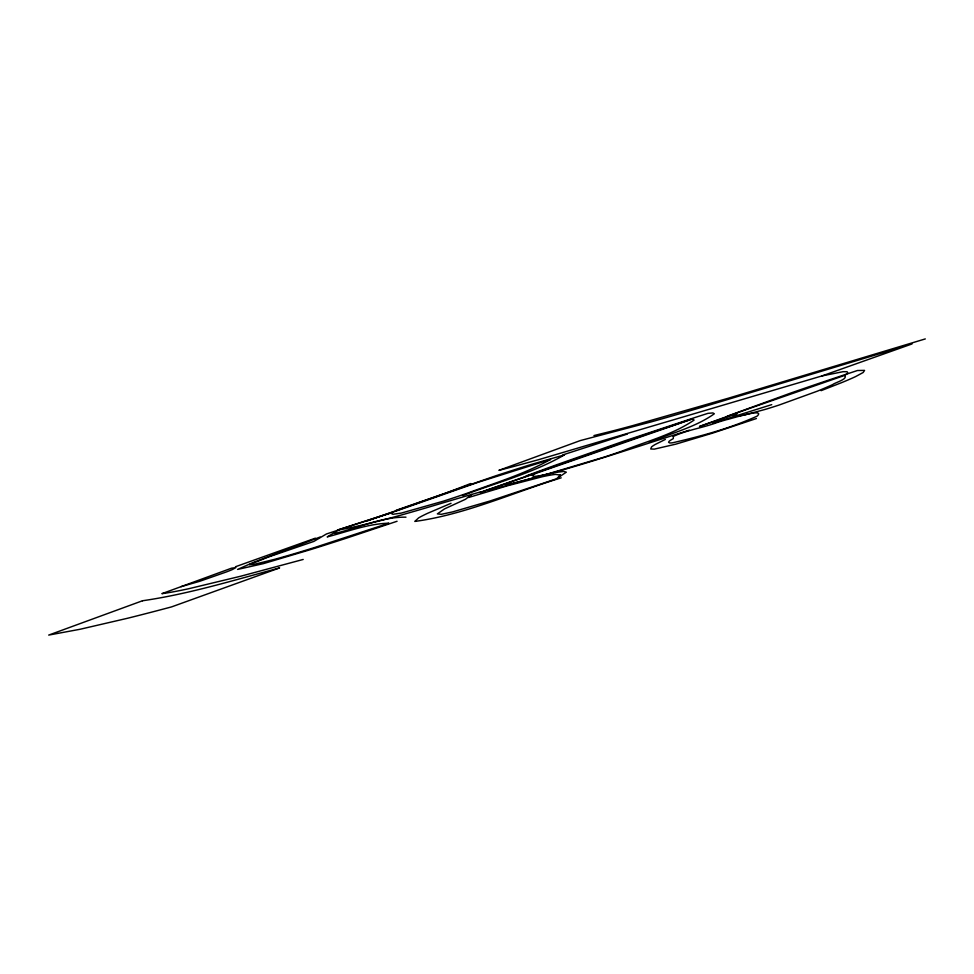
<?xml version="1.0" encoding="UTF-8"?>
<svg xmlns="http://www.w3.org/2000/svg" width="974" height="974" viewBox="0 0 974 974"><rect width="100%" height="100%" fill="white"/><g stroke="black" fill="none" stroke-linecap="round" stroke-linejoin="round"><path stroke-width="1.46" d="M559.259 476.943L566.308 472.183L563.849 471.428L556.799 472.28A175.941 9.728 -18.9 0 0 539.486 476.091L489.386 490.36M665.352 439.432L655.344 444.4A175.953 10.057 -18 0 0 651.557 446.896L650.705 448.977L654.284 449.136L675.81 444.156L712.688 433.101L756.433 418.528M451.035 503.315L427.537 513.335A154.428 8.364 -18.5 0 0 418.625 517.888L414.827 521.431C465 514.649 512.811 492.674 561.207 477.844M470.649 483.542L460.751 487.414A140.962 5.71 -18.8 0 1 443.584 493.915L367.393 520.834M320.142 537.015L252.96 562.595L237.595 569.425L263.382 563.642L310.828 549.543A177.816 8.023 -18.8 0 0 346.306 538.22L397.075 521.26M727.213 416.215L790.364 393.192A248.017 14.573 -17.8 0 1 827.267 380.542L857.461 370.51L864.583 370.388L863.159 372.506L855.61 376.585A126.79 6.733 -18.2 0 1 841.646 382.636L821.094 390.671M315.369 538.172L235.465 566.746M396.138 510.291L496.192 475.653A178.425 8.632 -18.7 0 1 530.891 464.561L564.518 454.846C533.034 473.096 496.716 482.58 462.747 495.535M649.402 442.33C670.989 433.174 695.18 427.464 714.344 413.767L712.895 412.939L707.976 413.341L695.826 417.237L624.31 440.978L557.055 464.61A292.407 16.802 -18.3 0 0 526.07 475.982M822.056 375.903L912.029 343.944L706.527 405.89A414.839 14.476 -18.1 0 1 651.423 421.827L580.297 440.577L498.907 470.357L504.946 468.786A502.036 17.276 -18.1 0 0 538.999 459.558L822.056 375.903L843.058 371.691L847.124 371.703L847.757 372.908A185.644 9.472 -18.3 0 1 844.604 375.416L749.895 408.301A1214.14 100.383 -16.4 0 0 722.732 418.041L699.478 426.478L737.355 413.426L733.714 415.74A93.711 5.077 -18 0 0 733.812 416.519L743.941 415.143L765.369 409.36A35.332 1.96 -18.1 0 0 778.944 405.099L817.393 391.158A150.617 7.999 -18.3 0 0 832.673 384.584C835.156 382.465 848.488 379.154 844.604 375.416M531.122 475.008L690.091 419.733M771.725 404.636L712.469 423.288M562.96 454.846L627.402 434.039M689.312 430.204C628.571 449.27 568.292 470.43 506.176 484.723M334.825 533.472C358.225 527.945 381.857 516.768 405.975 517.17M480.73 491.858C433.941 505.031 387.628 520.749 339.816 529.807M925.3 338.915L728.442 398.183L632.759 425.601A400.18 13.843 -18.1 0 1 611.721 431.178L593.957 435.573M303.194 559.453L240.907 576.17L188.7 588.734A613.778 25.58 -18.3 0 1 161.879 593.665L231.556 568.183L235.866 567.611L232.214 569.62A20.929 0.925 -19.1 0 1 226.017 572.079L199.573 581.344L181.006 586.677M673.326 436.401L673.314 438.604C672.255 439.311 666.131 442.208 669.686 442.963A93.431 5.357 -18.1 0 0 672.681 442.768C701.353 436.133 730.451 428.256 757.151 416.117C766.514 407.205 729.38 419.307 726.519 419.672A50.465 2.873 -18.3 0 0 717.996 422.205C703.338 427.793 687.413 429.851 673.326 436.401M560.33 475.081L556.629 478.745L490.08 500.977L452.423 511.947L441.222 514.321L437.363 513.895L444.521 508.891L465.499 499.272L471.745 494.402L468.628 497.483L508.014 485.624L542.53 476.688A167.93 9.338 -18.9 0 1 555.545 474.399L560.33 475.081M532.668 475.604L534.008 476.481L538.634 475.957A92.883 4.736 -18.4 0 0 547.388 474.046L604.951 456.879A63.286 3.275 -18.5 0 0 622.508 450.901C646.517 441.392 672.717 434.708 694.109 420.05L692.222 419.039L660.189 429.717A403.163 24.983 -18.2 0 0 617.954 444.095L480.06 492.515L534.933 473.583L532.668 475.604M249.502 564.616L253.885 564.421L274.619 559.332A145.272 6.611 -18.9 0 0 314.687 547.498L388.943 523.196C367.77 523.744 347.511 531.682 327.179 536.918L339.208 529.807L326.448 533.971L313.872 541.41L268.203 557.091L249.502 564.616M392.011 512.714L391.426 513.554L392.887 514.284L401.215 513.103L443.353 501.172A53.4 2.484 -18.7 0 0 467.483 493.136C495.486 482.763 524.475 474.034 550.639 459.399L478.076 482.313L398.549 510.23L337.394 530.112L392.011 512.714M142.496 600.763L48.7 635.085L80.075 629.265L127.618 618.247A734.725 31.071 -18.3 0 0 171.594 606.887L279.599 567.915C234.247 580.066 189.078 594.03 142.496 600.763"/></g></svg>
